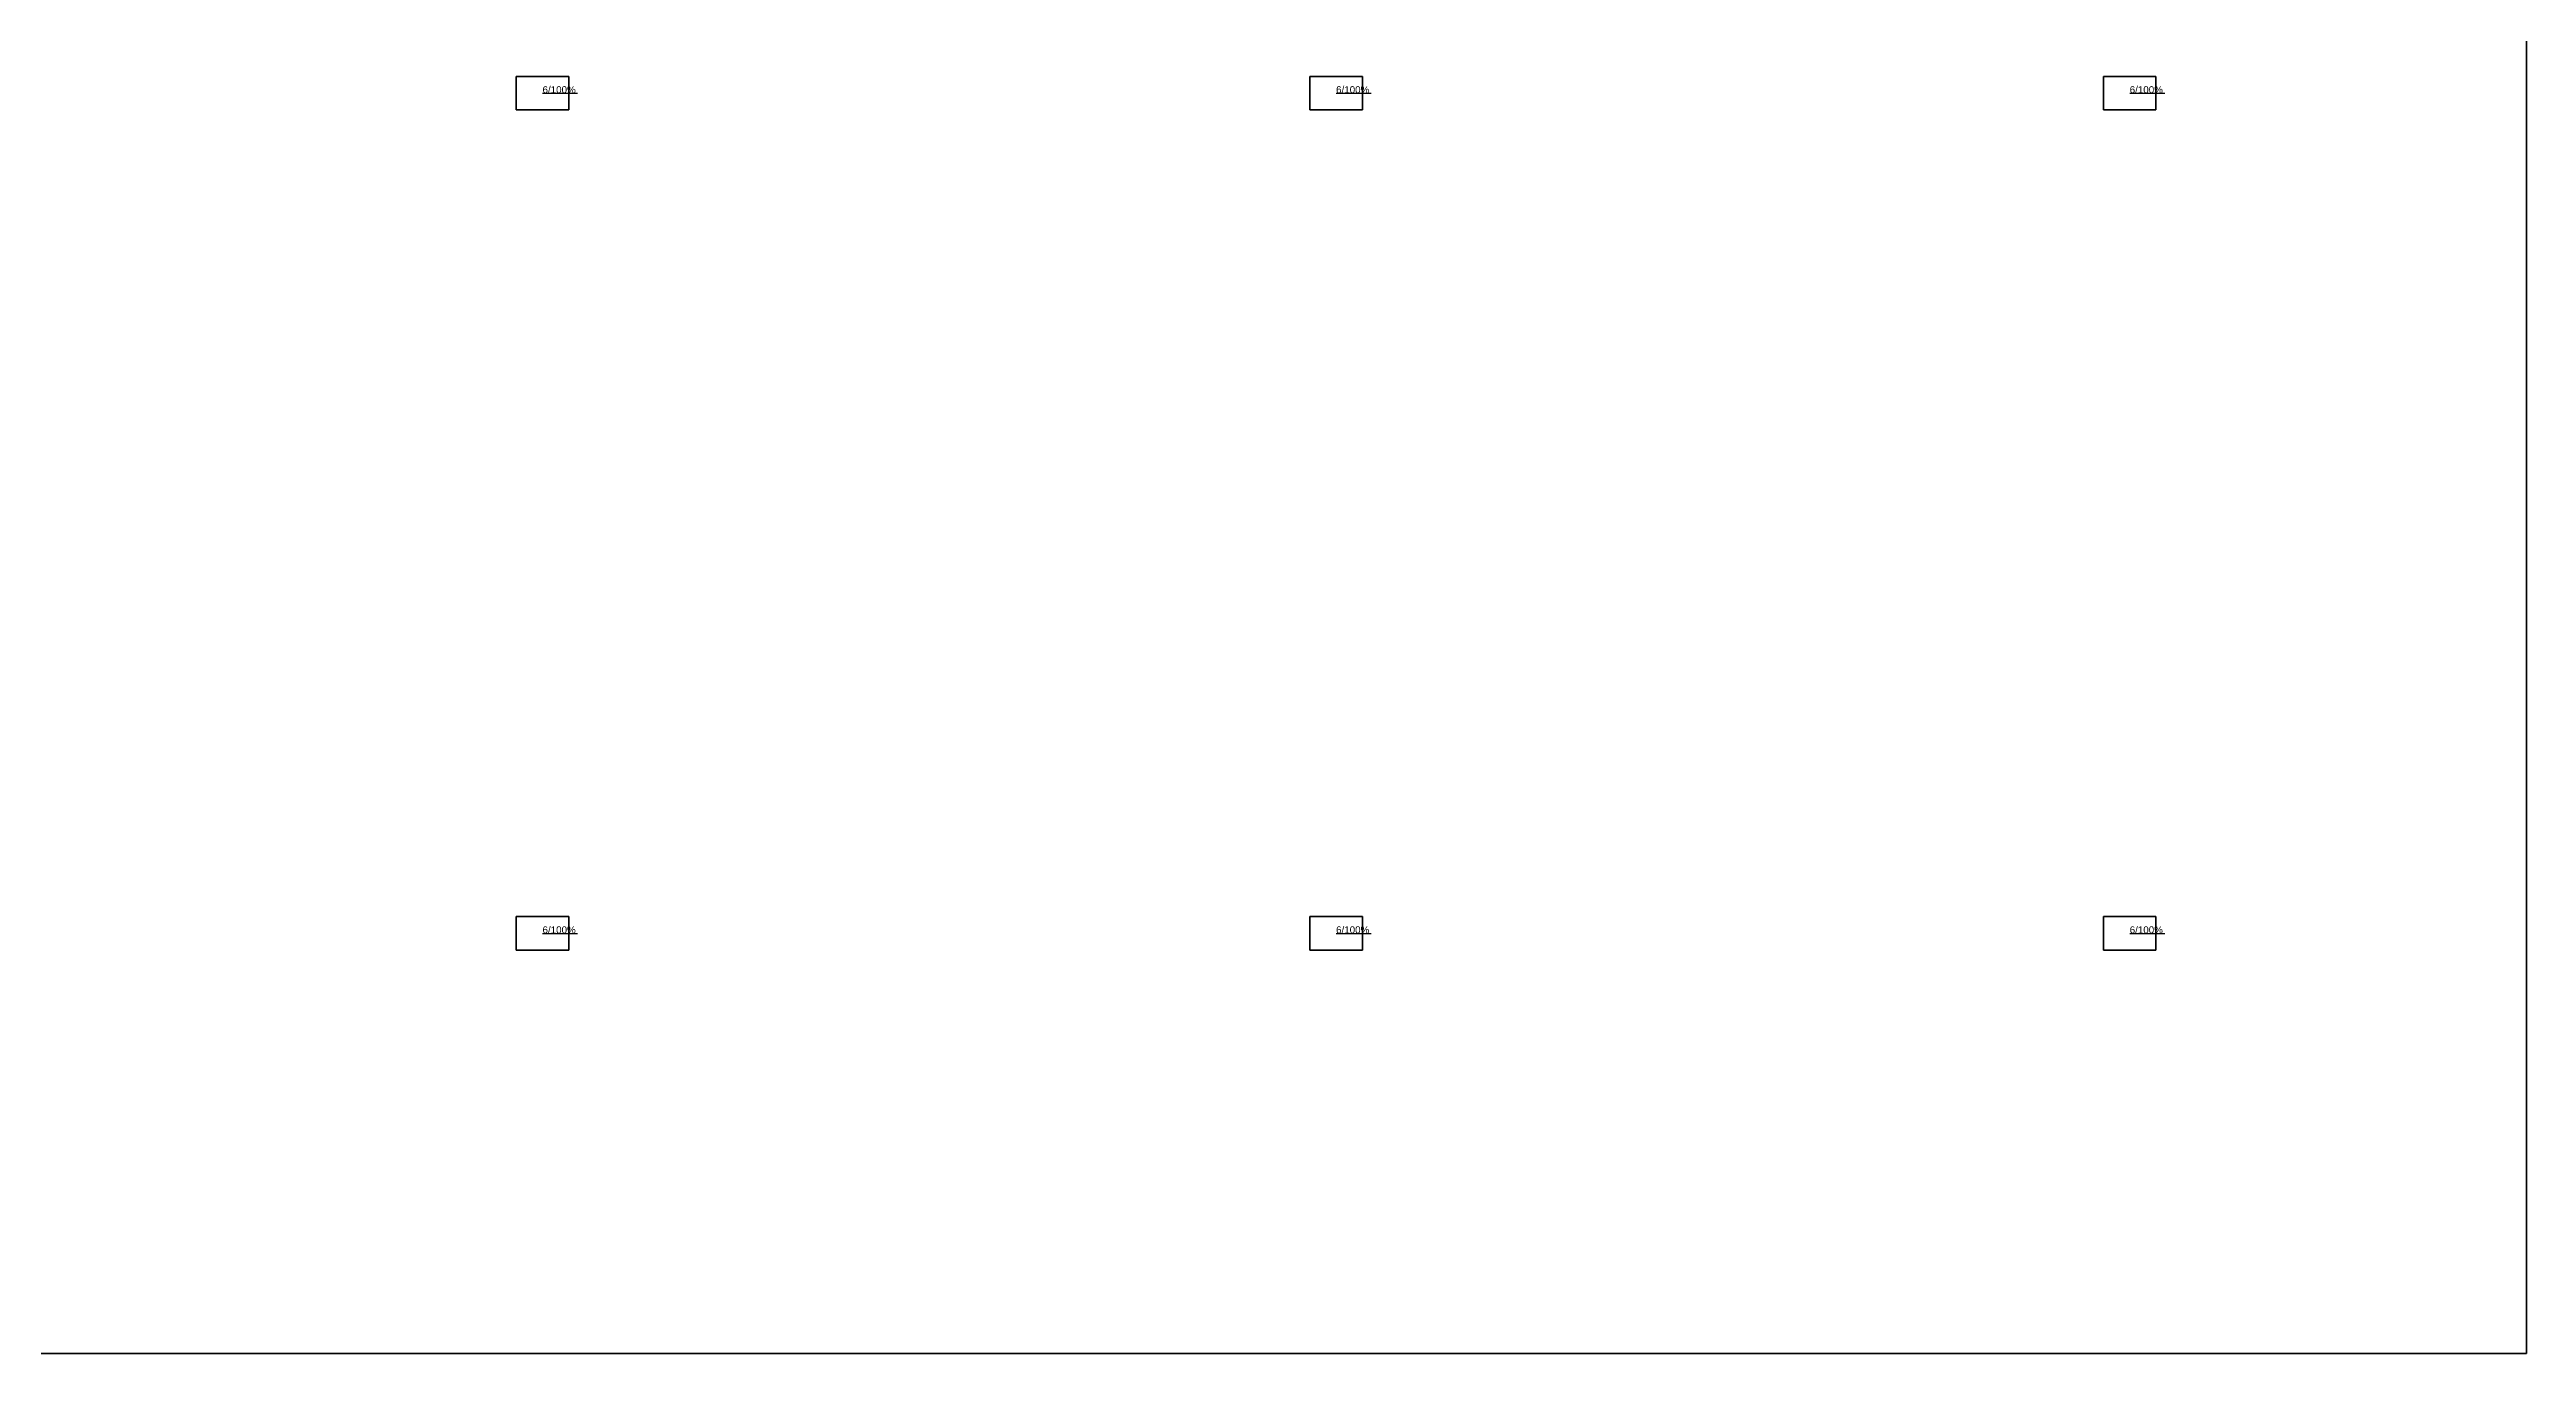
# Model space of a CAD drawing. Header units: millimetres. Extents: x -2.8 to 67.9, y 15.7 to 90.1.
# Drawn here: x 32.54 to 67.92, y 15.65 to 34.28 of the extents above; entities that cross this region are included whole.
import ezdxf

# ---------------------------------------------------------------- set-up
doc = ezdxf.new("R2010")
doc.units = ezdxf.units.MM
for name, color, linetype in [('DLXLUM', 2, 'Continuous'), ('DLXLUMEX', 2, 'Continuous'), ('DLXSCENE', 7, 'Continuous')]:
    doc.layers.add(name, color=color, linetype=linetype)
doc.layers.get('0').off()
doc.styles.get("Standard").update_dxf_attribs({"font": 'arial.ttf'})

# ---------------------------------------------------------------- blocks, each defined once
blk = doc.blocks.new('*U26')
for p, q in [((0.375, 0.24), (-0.375, 0.24)), ((-0.375, 0.24), (-0.375, -0.24)), ((-0.375, 0.24), (-0.375, -0.24)), ((-0.375, -0.24), (-0.375, 0.24)), ((-0.375, 0.24), (-0.375, 0.24)), ((0.375, 0.24), (-0.375, 0.24)), ((-0.375, 0.24), (-0.375, 0.24)), ((-0.375, 0.24), (0.375, 0.24)), ((-0.375, -0.24), (-0.375, 0.24)), ((-0.375, 0.24), (0.375, 0.24)), ((0.375, -0.24), (0.375, 0.24)), ((0.375, 0.24), (0.375, 0.24)), ((0.375, -0.24), (0.375, 0.24)), ((0.375, 0.24), (0.375, 0.24)), ((0.375, 0.24), (0.375, -0.24)), ((0.375, 0.24), (0.375, -0.24)), ((-0.375, -0.24), (0.375, -0.24)), ((-0.375, -0.24), (-0.375, -0.24)), ((-0.375, -0.24), (0.375, -0.24)), ((0.375, -0.24), (-0.375, -0.24)), ((-0.375, -0.24), (-0.375, -0.24)), ((0.375, -0.24), (-0.375, -0.24)), ((0.375, -0.24), (0.375, -0.24)), ((0.375, -0.24), (0.375, -0.24))]:
    blk.add_line(p, q)
at = {"color": 1}
blk.add_line((0, 0), (0.5, 0), dxfattribs=at)
at = {"layer": 'DLXLUMEX', "color": 7}
blk.add_text('6/100%', height=0.1, dxfattribs=at).set_placement((0, 0))
blk = doc.blocks.new('*U27')
for p, q in [((0.375, 0.24), (-0.375, 0.24)), ((-0.375, 0.24), (-0.375, -0.24)), ((-0.375, 0.24), (-0.375, -0.24)), ((-0.375, -0.24), (-0.375, 0.24)), ((-0.375, 0.24), (-0.375, 0.24)), ((0.375, 0.24), (-0.375, 0.24)), ((-0.375, 0.24), (-0.375, 0.24)), ((-0.375, 0.24), (0.375, 0.24)), ((-0.375, -0.24), (-0.375, 0.24)), ((-0.375, 0.24), (0.375, 0.24)), ((0.375, -0.24), (0.375, 0.24)), ((0.375, 0.24), (0.375, 0.24)), ((0.375, -0.24), (0.375, 0.24)), ((0.375, 0.24), (0.375, 0.24)), ((0.375, 0.24), (0.375, -0.24)), ((0.375, 0.24), (0.375, -0.24)), ((-0.375, -0.24), (0.375, -0.24)), ((-0.375, -0.24), (-0.375, -0.24)), ((-0.375, -0.24), (0.375, -0.24)), ((0.375, -0.24), (-0.375, -0.24)), ((-0.375, -0.24), (-0.375, -0.24)), ((0.375, -0.24), (-0.375, -0.24)), ((0.375, -0.24), (0.375, -0.24)), ((0.375, -0.24), (0.375, -0.24))]:
    blk.add_line(p, q)
at = {"color": 1}
blk.add_line((0, 0), (0.5, 0), dxfattribs=at)
at = {"layer": 'DLXLUMEX', "color": 7}
blk.add_text('6/100%', height=0.1, dxfattribs=at).set_placement((0, 0))
blk = doc.blocks.new('*U32')
for p, q in [((0.375, 0.24), (-0.375, 0.24)), ((-0.375, 0.24), (-0.375, -0.24)), ((-0.375, 0.24), (-0.375, -0.24)), ((-0.375, -0.24), (-0.375, 0.24)), ((-0.375, 0.24), (-0.375, 0.24)), ((0.375, 0.24), (-0.375, 0.24)), ((-0.375, 0.24), (-0.375, 0.24)), ((-0.375, 0.24), (0.375, 0.24)), ((-0.375, -0.24), (-0.375, 0.24)), ((-0.375, 0.24), (0.375, 0.24)), ((0.375, -0.24), (0.375, 0.24)), ((0.375, 0.24), (0.375, 0.24)), ((0.375, -0.24), (0.375, 0.24)), ((0.375, 0.24), (0.375, 0.24)), ((0.375, 0.24), (0.375, -0.24)), ((0.375, 0.24), (0.375, -0.24)), ((-0.375, -0.24), (0.375, -0.24)), ((-0.375, -0.24), (-0.375, -0.24)), ((-0.375, -0.24), (0.375, -0.24)), ((0.375, -0.24), (-0.375, -0.24)), ((-0.375, -0.24), (-0.375, -0.24)), ((0.375, -0.24), (-0.375, -0.24)), ((0.375, -0.24), (0.375, -0.24)), ((0.375, -0.24), (0.375, -0.24))]:
    blk.add_line(p, q)
at = {"color": 1}
blk.add_line((0, 0), (0.5, 0), dxfattribs=at)
at = {"layer": 'DLXLUMEX', "color": 7}
blk.add_text('6/100%', height=0.1, dxfattribs=at).set_placement((0, 0))
blk = doc.blocks.new('*U33')
for p, q in [((0.375, 0.24), (-0.375, 0.24)), ((-0.375, 0.24), (-0.375, -0.24)), ((-0.375, 0.24), (-0.375, -0.24)), ((-0.375, -0.24), (-0.375, 0.24)), ((-0.375, 0.24), (-0.375, 0.24)), ((0.375, 0.24), (-0.375, 0.24)), ((-0.375, 0.24), (-0.375, 0.24)), ((-0.375, 0.24), (0.375, 0.24)), ((-0.375, -0.24), (-0.375, 0.24)), ((-0.375, 0.24), (0.375, 0.24)), ((0.375, -0.24), (0.375, 0.24)), ((0.375, 0.24), (0.375, 0.24)), ((0.375, -0.24), (0.375, 0.24)), ((0.375, 0.24), (0.375, 0.24)), ((0.375, 0.24), (0.375, -0.24)), ((0.375, 0.24), (0.375, -0.24)), ((-0.375, -0.24), (0.375, -0.24)), ((-0.375, -0.24), (-0.375, -0.24)), ((-0.375, -0.24), (0.375, -0.24)), ((0.375, -0.24), (-0.375, -0.24)), ((-0.375, -0.24), (-0.375, -0.24)), ((0.375, -0.24), (-0.375, -0.24)), ((0.375, -0.24), (0.375, -0.24)), ((0.375, -0.24), (0.375, -0.24))]:
    blk.add_line(p, q)
at = {"color": 1}
blk.add_line((0, 0), (0.5, 0), dxfattribs=at)
at = {"layer": 'DLXLUMEX', "color": 7}
blk.add_text('6/100%', height=0.1, dxfattribs=at).set_placement((0, 0))
blk = doc.blocks.new('*U38')
for p, q in [((0.375, 0.24), (-0.375, 0.24)), ((-0.375, 0.24), (-0.375, -0.24)), ((-0.375, 0.24), (-0.375, -0.24)), ((-0.375, -0.24), (-0.375, 0.24)), ((-0.375, 0.24), (-0.375, 0.24)), ((0.375, 0.24), (-0.375, 0.24)), ((-0.375, 0.24), (-0.375, 0.24)), ((-0.375, 0.24), (0.375, 0.24)), ((-0.375, -0.24), (-0.375, 0.24)), ((-0.375, 0.24), (0.375, 0.24)), ((0.375, -0.24), (0.375, 0.24)), ((0.375, 0.24), (0.375, 0.24)), ((0.375, -0.24), (0.375, 0.24)), ((0.375, 0.24), (0.375, 0.24)), ((0.375, 0.24), (0.375, -0.24)), ((0.375, 0.24), (0.375, -0.24)), ((-0.375, -0.24), (0.375, -0.24)), ((-0.375, -0.24), (-0.375, -0.24)), ((-0.375, -0.24), (0.375, -0.24)), ((0.375, -0.24), (-0.375, -0.24)), ((-0.375, -0.24), (-0.375, -0.24)), ((0.375, -0.24), (-0.375, -0.24)), ((0.375, -0.24), (0.375, -0.24)), ((0.375, -0.24), (0.375, -0.24))]:
    blk.add_line(p, q)
at = {"color": 1}
blk.add_line((0, 0), (0.5, 0), dxfattribs=at)
at = {"layer": 'DLXLUMEX', "color": 7}
blk.add_text('6/100%', height=0.1, dxfattribs=at).set_placement((0, 0))
blk = doc.blocks.new('*U39')
for p, q in [((0.375, 0.24), (-0.375, 0.24)), ((-0.375, 0.24), (-0.375, -0.24)), ((-0.375, 0.24), (-0.375, -0.24)), ((-0.375, -0.24), (-0.375, 0.24)), ((-0.375, 0.24), (-0.375, 0.24)), ((0.375, 0.24), (-0.375, 0.24)), ((-0.375, 0.24), (-0.375, 0.24)), ((-0.375, 0.24), (0.375, 0.24)), ((-0.375, -0.24), (-0.375, 0.24)), ((-0.375, 0.24), (0.375, 0.24)), ((0.375, -0.24), (0.375, 0.24)), ((0.375, 0.24), (0.375, 0.24)), ((0.375, -0.24), (0.375, 0.24)), ((0.375, 0.24), (0.375, 0.24)), ((0.375, 0.24), (0.375, -0.24)), ((0.375, 0.24), (0.375, -0.24)), ((-0.375, -0.24), (0.375, -0.24)), ((-0.375, -0.24), (-0.375, -0.24)), ((-0.375, -0.24), (0.375, -0.24)), ((0.375, -0.24), (-0.375, -0.24)), ((-0.375, -0.24), (-0.375, -0.24)), ((0.375, -0.24), (-0.375, -0.24)), ((0.375, -0.24), (0.375, -0.24)), ((0.375, -0.24), (0.375, -0.24))]:
    blk.add_line(p, q)
at = {"color": 1}
blk.add_line((0, 0), (0.5, 0), dxfattribs=at)
at = {"layer": 'DLXLUMEX', "color": 7}
blk.add_text('6/100%', height=0.1, dxfattribs=at).set_placement((0, 0))
blk = doc.blocks.new('*U44')
for p, q in [((84.704, 136.161), (84.704, 64.16)), ((84.704, 64.16), (84.704, 136.161)), ((84.704, 64.16), (16.704, 64.16)), ((16.704, 64.16), (84.704, 64.16)), ((84.704, 64.16), (84.704, 64.16)), ((84.704, 64.16), (84.704, 64.16))]:
    blk.add_line(p, q)
blk = doc.blocks.new('*U45')
for p, q in [((84.704, 136.161), (84.704, 64.16)), ((84.704, 64.16), (16.704, 64.16))]:
    blk.add_line(p, q)
blk = doc.blocks.new('*U46')
for p, q in [((84.704, 64.16), (84.704, 136.161)), ((16.704, 64.16), (84.704, 64.16))]:
    blk.add_line(p, q)

msp = doc.modelspace()

# ---------------------------------------------------------------- block references
at = {"layer": 'DLXLUM'}
for name, p in [('*U27', (39.584, 33.655)), ('*U33', (50.917, 33.655)), ('*U39', (62.251, 33.655)), ('*U26', (39.584, 21.655)), ('*U32', (50.917, 21.655)), ('*U38', (62.251, 21.655))]:
    msp.add_blockref(name, p, dxfattribs=at)
at = {"layer": 'DLXSCENE'}
for name in ['*U44', '*U45', '*U46']:
    msp.add_blockref(name, (-16.787, -48.505), dxfattribs=at)

doc.saveas('drawing.dxf')
